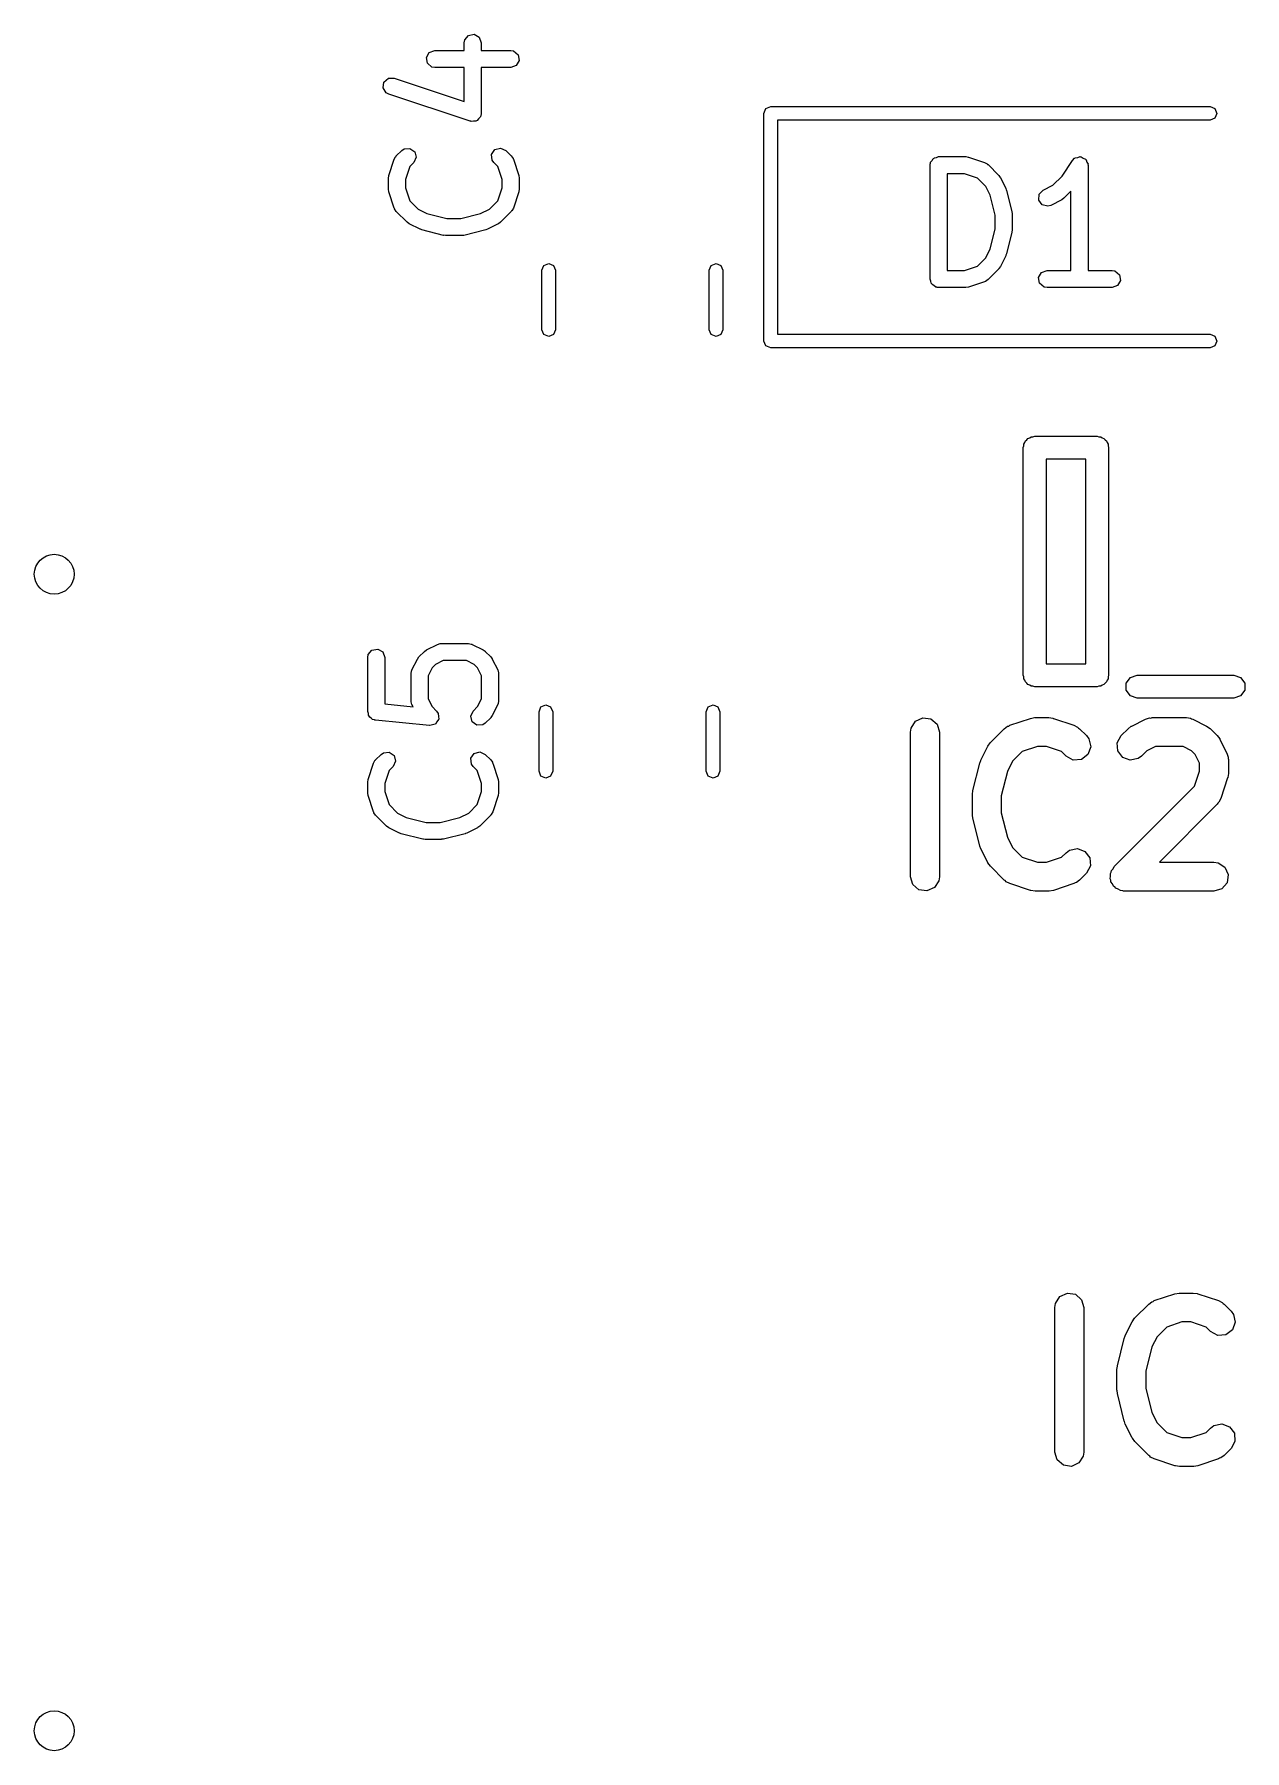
# Model space of a CAD drawing. Extents: x 3.993 to 4.807, y -3.007 to -2.413.
# Drawn here: x 3.993 to 4.412, y -3.007 to -2.413 of the extents above; entities that cross this region are included whole.
import ezdxf

# ---------------------------------------------------------------- set-up
doc = ezdxf.new("R2010")
doc.units = 0
doc.header["$MEASUREMENT"] = 0
doc.layers.add('BLACK', color=7, linetype='CONTINUOUS')

msp = doc.modelspace()

# ---------------------------------------------------------------- linework, layer by layer
at = {"layer": 'BLACK', "linetype": 'CONTINUOUS'}
for p, q in [((4.14183, -2.41619), (4.14201, -2.41518)), ((4.14201, -2.41518), (4.14331, -2.41363)), ((4.14331, -2.41363), (4.1453, -2.41328)), ((4.1453, -2.41328), (4.14704, -2.41429)), ((4.14704, -2.41429), (4.14774, -2.41619)), ((4.12875, -2.4213), (4.12976, -2.41955)), ((4.1291, -2.42329), (4.12875, -2.4213)), ((4.12976, -2.41955), (4.13166, -2.41886)), ((4.13166, -2.41886), (4.14183, -2.41886)), ((4.14183, -2.41886), (4.14183, -2.41619)), ((4.14774, -2.41619), (4.14774, -2.41886)), ((4.14774, -2.41886), (4.15791, -2.41886)), ((4.15791, -2.41886), (4.15892, -2.41904)), ((4.15892, -2.41904), (4.16046, -2.42034)), ((4.16046, -2.42034), (4.16081, -2.42233)), ((4.13065, -2.42459), (4.1291, -2.42329)), ((4.13166, -2.42477), (4.13065, -2.42459)), ((4.14183, -2.42477), (4.13166, -2.42477)), ((4.14183, -2.43647), (4.14183, -2.42477)), ((4.15791, -2.42477), (4.14774, -2.42477)), ((4.14774, -2.42477), (4.14774, -2.44056)), ((4.1598, -2.42408), (4.15791, -2.42477)), ((4.16081, -2.42233), (4.1598, -2.42408)), ((4.11377, -2.43178), (4.11406, -2.42978)), ((4.11483, -2.4335), (4.11377, -2.43178)), ((4.11406, -2.42978), (4.11558, -2.42844)), ((4.11573, -2.43399), (4.11483, -2.4335)), ((4.11558, -2.42844), (4.1176, -2.42839)), ((4.1176, -2.42839), (4.14183, -2.43647)), ((4.14385, -2.44336), (4.11573, -2.43399)), ((4.24551, -2.44063), (4.2462, -2.43896)), ((4.2462, -2.43896), (4.24787, -2.43827)), ((4.24787, -2.43827), (4.39984, -2.43827)), ((4.39984, -2.43827), (4.40151, -2.43896)), ((4.40151, -2.43896), (4.4022, -2.44063)), ((4.14407, -2.44336), (4.14385, -2.44336)), ((4.14427, -2.44347), (4.14407, -2.44336)), ((4.14506, -2.44333), (4.14427, -2.44347)), ((4.14587, -2.44331), (4.14506, -2.44333)), ((4.14604, -2.44316), (4.14587, -2.44331)), ((4.14626, -2.44312), (4.14604, -2.44316)), ((4.14678, -2.4425), (4.14626, -2.44312)), ((4.14738, -2.44197), (4.14678, -2.4425)), ((4.14741, -2.44175), (4.14738, -2.44197)), ((4.14756, -2.44157), (4.14741, -2.44175)), ((4.14774, -2.44056), (4.14756, -2.44157)), ((4.24551, -2.51937), (4.24551, -2.44063)), ((4.39984, -2.44299), (4.25024, -2.44299)), ((4.25024, -2.44299), (4.25024, -2.51701)), ((4.40151, -2.4423), (4.39984, -2.44299)), ((4.4022, -2.44063), (4.40151, -2.4423)), ((4.11573, -2.46213), (4.11761, -2.4565)), ((4.11761, -2.4565), (4.1181, -2.4556)), ((4.1181, -2.4556), (4.11825, -2.45551)), ((4.11825, -2.45551), (4.11832, -2.45535)), ((4.11832, -2.45535), (4.1202, -2.45347)), ((4.1202, -2.45347), (4.12104, -2.45289)), ((4.12104, -2.45289), (4.12305, -2.45271)), ((4.12305, -2.45271), (4.1247, -2.45387)), ((4.12523, -2.45582), (4.12437, -2.45765)), ((4.1247, -2.45387), (4.12523, -2.45582)), ((4.1513, -2.4548), (4.15246, -2.45314)), ((4.15148, -2.45681), (4.1513, -2.4548)), ((4.15207, -2.45765), (4.15148, -2.45681)), ((4.15246, -2.45314), (4.15441, -2.45262)), ((4.15441, -2.45262), (4.15624, -2.45347)), ((4.15624, -2.45347), (4.15812, -2.45535)), ((4.15812, -2.45535), (4.15871, -2.45619)), ((4.15871, -2.45619), (4.15872, -2.45636)), ((4.15872, -2.45636), (4.15883, -2.4565)), ((4.15883, -2.4565), (4.16071, -2.46213)), ((4.3031, -2.45791), (4.30317, -2.45753)), ((4.30317, -2.45753), (4.30366, -2.45694)), ((4.30366, -2.45694), (4.30404, -2.45627)), ((4.30404, -2.45627), (4.30429, -2.45618)), ((4.30429, -2.45618), (4.30446, -2.45598)), ((4.30446, -2.45598), (4.30522, -2.45585)), ((4.30522, -2.45585), (4.30594, -2.45558)), ((4.30594, -2.45558), (4.31531, -2.45558)), ((4.31531, -2.45558), (4.31618, -2.45574)), ((4.31618, -2.45574), (4.31625, -2.45573)), ((4.31625, -2.45573), (4.32187, -2.45761)), ((4.34864, -2.46228), (4.35223, -2.4569)), ((4.35223, -2.4569), (4.35294, -2.45616)), ((4.35294, -2.45616), (4.3531, -2.45611)), ((4.3531, -2.45611), (4.35321, -2.45598)), ((4.35321, -2.45598), (4.35405, -2.45583)), ((4.35405, -2.45583), (4.35488, -2.45559)), ((4.35488, -2.45559), (4.35503, -2.45566)), ((4.35503, -2.45566), (4.3552, -2.45563)), ((4.3552, -2.45563), (4.35594, -2.45606)), ((4.35594, -2.45606), (4.35672, -2.4564)), ((4.35672, -2.4564), (4.3568, -2.45655)), ((4.3568, -2.45655), (4.35695, -2.45664)), ((4.35695, -2.45664), (4.35724, -2.45744)), ((4.35724, -2.45744), (4.35762, -2.45821)), ((4.11558, -2.46306), (4.11574, -2.46219)), ((4.11558, -2.46681), (4.11558, -2.46306)), ((4.11574, -2.46219), (4.11573, -2.46213)), ((4.12299, -2.45903), (4.12149, -2.46354)), ((4.12437, -2.45765), (4.12299, -2.45903)), ((4.15345, -2.45903), (4.15207, -2.45765)), ((4.15495, -2.46354), (4.15345, -2.45903)), ((4.16071, -2.46213), (4.16084, -2.463)), ((4.16084, -2.463), (4.16086, -2.46306)), ((4.16086, -2.46306), (4.16086, -2.46681)), ((4.30299, -2.45854), (4.30306, -2.45815)), ((4.30299, -2.49791), (4.30299, -2.45854)), ((4.30303, -2.45802), (4.3031, -2.45791)), ((4.30306, -2.45815), (4.30303, -2.45802)), ((4.31484, -2.46149), (4.30889, -2.46149)), ((4.30889, -2.46149), (4.30889, -2.49495)), ((4.31934, -2.46299), (4.31484, -2.46149)), ((4.32226, -2.46591), (4.31934, -2.46299)), ((4.32187, -2.45761), (4.32277, -2.4581)), ((4.32277, -2.4581), (4.32287, -2.45825)), ((4.32287, -2.45825), (4.32303, -2.45832)), ((4.32303, -2.45832), (4.32678, -2.46207)), ((4.32678, -2.46207), (4.32728, -2.4628)), ((4.32728, -2.4628), (4.32733, -2.46284)), ((4.32733, -2.46284), (4.3292, -2.46659)), ((4.34544, -2.46548), (4.34864, -2.46228)), ((4.35762, -2.45821), (4.35758, -2.45838)), ((4.35758, -2.45838), (4.35764, -2.45854)), ((4.35764, -2.45854), (4.35764, -2.49495)), ((4.11561, -2.46687), (4.11558, -2.46681)), ((4.11573, -2.46774), (4.11561, -2.46687)), ((4.11761, -2.47337), (4.11573, -2.46774)), ((4.12149, -2.46354), (4.12149, -2.46633)), ((4.12149, -2.46633), (4.12299, -2.47084)), ((4.15345, -2.47084), (4.15495, -2.46633)), ((4.15495, -2.46633), (4.15495, -2.46354)), ((4.16071, -2.46774), (4.15883, -2.47337)), ((4.16086, -2.46681), (4.16071, -2.46768)), ((4.16071, -2.46768), (4.16071, -2.46774)), ((4.32378, -2.46894), (4.32226, -2.46591)), ((4.32549, -2.47577), (4.32378, -2.46894)), ((4.3292, -2.46659), (4.32935, -2.46708)), ((4.32935, -2.46708), (4.32943, -2.46719)), ((4.32943, -2.46719), (4.3313, -2.47469)), ((4.34061, -2.47063), (4.34073, -2.46861)), ((4.34073, -2.46861), (4.34212, -2.46714)), ((4.34212, -2.46714), (4.34544, -2.46548)), ((4.35173, -2.46754), (4.34927, -2.47)), ((4.35173, -2.49495), (4.35173, -2.46754)), ((4.11772, -2.47351), (4.11761, -2.47337)), ((4.11773, -2.47368), (4.11772, -2.47351)), ((4.11832, -2.47452), (4.11773, -2.47368)), ((4.12207, -2.47827), (4.11832, -2.47452)), ((4.12299, -2.47084), (4.12591, -2.47376)), ((4.12591, -2.47376), (4.12894, -2.47527)), ((4.12894, -2.47527), (4.13577, -2.47698)), ((4.14067, -2.47698), (4.1475, -2.47527)), ((4.1475, -2.47527), (4.15053, -2.47376)), ((4.15053, -2.47376), (4.15345, -2.47084)), ((4.15812, -2.47452), (4.15437, -2.47827)), ((4.15819, -2.47436), (4.15812, -2.47452)), ((4.15834, -2.47427), (4.15819, -2.47436)), ((4.15883, -2.47337), (4.15834, -2.47427)), ((4.3313, -2.47469), (4.33134, -2.47528)), ((4.33134, -2.47528), (4.33139, -2.47541)), ((4.34181, -2.47225), (4.34061, -2.47063)), ((4.34377, -2.47272), (4.34181, -2.47225)), ((4.34476, -2.47243), (4.34377, -2.47272)), ((4.34851, -2.47055), (4.34476, -2.47243)), ((4.34855, -2.4705), (4.34851, -2.47055)), ((4.34927, -2.47), (4.34855, -2.4705)), ((4.12213, -2.4783), (4.12207, -2.47827)), ((4.12284, -2.47883), (4.12213, -2.4783)), ((4.12659, -2.4807), (4.12284, -2.47883)), ((4.12673, -2.48072), (4.12659, -2.4807)), ((4.12719, -2.48092), (4.12673, -2.48072)), ((4.13469, -2.4828), (4.12719, -2.48092)), ((4.13577, -2.47698), (4.14067, -2.47698)), ((4.14925, -2.48092), (4.14175, -2.4828)), ((4.14936, -2.48085), (4.14925, -2.48092)), ((4.14985, -2.4807), (4.14936, -2.48085)), ((4.1536, -2.47883), (4.14985, -2.4807)), ((4.15365, -2.47878), (4.1536, -2.47883)), ((4.15437, -2.47827), (4.15365, -2.47878)), ((4.32378, -2.4875), (4.32549, -2.48067)), ((4.32549, -2.48067), (4.32549, -2.47577)), ((4.33139, -2.48103), (4.33129, -2.48161)), ((4.33139, -2.47541), (4.33139, -2.48103)), ((4.13483, -2.48278), (4.13469, -2.4828)), ((4.13541, -2.48289), (4.13483, -2.48278)), ((4.14103, -2.48289), (4.13541, -2.48289)), ((4.14116, -2.48284), (4.14103, -2.48289)), ((4.14175, -2.4828), (4.14116, -2.48284)), ((4.3313, -2.48175), (4.32943, -2.48925)), ((4.33129, -2.48161), (4.3313, -2.48175)), ((4.16939, -2.4932), (4.17106, -2.49251)), ((4.17106, -2.49251), (4.17273, -2.4932)), ((4.22727, -2.4932), (4.22894, -2.49251)), ((4.22894, -2.49251), (4.23061, -2.4932)), ((4.31934, -2.49345), (4.32226, -2.49053)), ((4.32226, -2.49053), (4.32378, -2.4875)), ((4.3292, -2.48985), (4.32733, -2.4936)), ((4.32922, -2.48971), (4.3292, -2.48985)), ((4.32943, -2.48925), (4.32922, -2.48971)), ((4.1687, -2.49487), (4.16939, -2.4932)), ((4.1687, -2.51544), (4.1687, -2.49487)), ((4.17273, -2.4932), (4.17343, -2.49487)), ((4.17343, -2.49487), (4.17343, -2.51544)), ((4.22657, -2.49487), (4.22727, -2.4932)), ((4.22657, -2.51544), (4.22657, -2.49487)), ((4.23061, -2.4932), (4.2313, -2.49487)), ((4.2313, -2.49487), (4.2313, -2.51544)), ((4.30325, -2.49863), (4.30299, -2.49791)), ((4.30338, -2.49938), (4.30325, -2.49863)), ((4.30889, -2.49495), (4.31484, -2.49495)), ((4.31484, -2.49495), (4.31934, -2.49345)), ((4.32187, -2.49883), (4.31625, -2.50071)), ((4.32201, -2.49872), (4.32187, -2.49883)), ((4.32219, -2.49871), (4.32201, -2.49872)), ((4.32303, -2.49812), (4.32219, -2.49871)), ((4.32678, -2.49437), (4.32303, -2.49812)), ((4.3268, -2.49431), (4.32678, -2.49437)), ((4.32733, -2.4936), (4.3268, -2.49431)), ((4.34053, -2.49739), (4.34154, -2.49564)), ((4.34088, -2.49938), (4.34053, -2.49739)), ((4.34154, -2.49564), (4.34344, -2.49495)), ((4.34344, -2.49495), (4.35173, -2.49495)), ((4.35764, -2.49495), (4.36593, -2.49495)), ((4.36593, -2.49495), (4.36694, -2.49513)), ((4.36694, -2.49513), (4.36849, -2.49643)), ((4.36884, -2.49842), (4.36783, -2.50017)), ((4.36849, -2.49643), (4.36884, -2.49842)), ((4.30359, -2.49955), (4.30338, -2.49938)), ((4.30368, -2.4998), (4.30359, -2.49955)), ((4.30434, -2.50019), (4.30368, -2.4998)), ((4.30493, -2.50068), (4.30434, -2.50019)), ((4.30531, -2.50075), (4.30493, -2.50068)), ((4.30543, -2.50081), (4.30531, -2.50075)), ((4.30556, -2.50079), (4.30543, -2.50081)), ((4.30594, -2.50086), (4.30556, -2.50079)), ((4.31531, -2.50086), (4.30594, -2.50086)), ((4.31538, -2.50084), (4.31531, -2.50086)), ((4.31625, -2.50071), (4.31538, -2.50084)), ((4.34243, -2.50068), (4.34088, -2.49938)), ((4.34344, -2.50086), (4.34243, -2.50068)), ((4.36593, -2.50086), (4.34344, -2.50086)), ((4.36783, -2.50017), (4.36593, -2.50086)), ((4.16939, -2.51711), (4.1687, -2.51544)), ((4.17343, -2.51544), (4.17273, -2.51711)), ((4.22727, -2.51711), (4.22657, -2.51544)), ((4.2313, -2.51544), (4.23061, -2.51711)), ((4.17106, -2.5178), (4.16939, -2.51711)), ((4.17273, -2.51711), (4.17106, -2.5178)), ((4.22894, -2.5178), (4.22727, -2.51711)), ((4.23061, -2.51711), (4.22894, -2.5178)), ((4.2462, -2.52104), (4.24551, -2.51937)), ((4.24787, -2.52173), (4.2462, -2.52104)), ((4.39984, -2.52173), (4.24787, -2.52173)), ((4.25024, -2.51701), (4.39984, -2.51701)), ((4.39984, -2.51701), (4.40151, -2.5177)), ((4.40151, -2.52104), (4.39984, -2.52173)), ((4.40151, -2.5177), (4.4022, -2.51937)), ((4.4022, -2.51937), (4.40151, -2.52104)), ((4.33745, -2.55284), (4.33796, -2.55248)), ((4.33796, -2.55248), (4.33858, -2.55248)), ((4.33858, -2.55248), (4.33917, -2.55228)), ((4.33917, -2.55228), (4.36083, -2.55228)), ((4.36083, -2.55228), (4.36142, -2.55248)), ((4.36142, -2.55248), (4.36204, -2.55248)), ((4.36204, -2.55248), (4.36255, -2.55284)), ((4.33524, -2.55622), (4.33543, -2.55563)), ((4.33524, -2.63496), (4.33524, -2.55622)), ((4.33543, -2.555), (4.3358, -2.5545)), ((4.33543, -2.55563), (4.33543, -2.555)), ((4.3358, -2.5545), (4.33599, -2.55391)), ((4.33599, -2.55391), (4.33649, -2.55354)), ((4.33649, -2.55354), (4.33686, -2.55304)), ((4.33686, -2.55304), (4.33745, -2.55284)), ((4.36255, -2.55284), (4.36314, -2.55304)), ((4.36314, -2.55304), (4.36351, -2.55354)), ((4.36351, -2.55354), (4.36401, -2.55391)), ((4.36401, -2.55391), (4.3642, -2.5545)), ((4.3642, -2.5545), (4.36457, -2.555)), ((4.36457, -2.555), (4.36457, -2.55563)), ((4.36457, -2.55563), (4.36476, -2.55622)), ((4.36476, -2.55622), (4.36476, -2.63496)), ((4.34311, -2.56016), (4.34311, -2.63102)), ((4.35689, -2.56016), (4.34311, -2.56016)), ((4.35689, -2.63102), (4.35689, -2.56016)), ((4.10844, -2.62879), (4.10862, -2.62778)), ((4.10844, -2.64754), (4.10844, -2.62879)), ((4.10862, -2.62778), (4.10992, -2.62623)), ((4.10992, -2.62623), (4.11191, -2.62588)), ((4.11191, -2.62588), (4.11366, -2.62689)), ((4.11366, -2.62689), (4.11435, -2.62879)), ((4.11435, -2.62879), (4.11435, -2.64486)), ((4.12375, -2.63309), (4.12563, -2.62934)), ((4.12563, -2.62934), (4.12615, -2.62863)), ((4.12615, -2.62863), (4.12618, -2.62857)), ((4.12618, -2.62857), (4.12805, -2.6267)), ((4.12805, -2.6267), (4.12878, -2.62619)), ((4.12878, -2.62619), (4.12882, -2.62615)), ((4.12882, -2.62615), (4.13257, -2.62427)), ((4.13257, -2.62427), (4.13355, -2.62398)), ((4.13355, -2.62398), (4.13373, -2.62402)), ((4.13373, -2.62402), (4.13389, -2.62396)), ((4.13389, -2.62396), (4.14327, -2.62396)), ((4.14327, -2.62396), (4.14428, -2.62414)), ((4.14428, -2.62414), (4.14441, -2.62425)), ((4.14441, -2.62425), (4.14459, -2.62427)), ((4.14459, -2.62427), (4.14834, -2.62615)), ((4.14834, -2.62615), (4.14904, -2.62667)), ((4.14904, -2.62667), (4.1491, -2.6267)), ((4.1491, -2.6267), (4.15098, -2.62857)), ((4.15098, -2.62857), (4.15148, -2.6293)), ((4.15148, -2.6293), (4.15153, -2.62934)), ((4.15153, -2.62934), (4.15341, -2.63309)), ((4.12344, -2.63441), (4.12362, -2.6334)), ((4.12344, -2.64379), (4.12344, -2.63441)), ((4.12362, -2.6334), (4.12373, -2.63327)), ((4.12373, -2.63327), (4.12375, -2.63309)), ((4.13069, -2.63241), (4.12935, -2.63511)), ((4.12935, -2.63511), (4.12935, -2.64309)), ((4.13189, -2.63121), (4.13069, -2.63241)), ((4.13459, -2.62987), (4.13189, -2.63121)), ((4.14257, -2.62987), (4.13459, -2.62987)), ((4.14527, -2.63121), (4.14257, -2.62987)), ((4.14646, -2.63241), (4.14527, -2.63121)), ((4.14781, -2.63511), (4.14646, -2.63241)), ((4.14781, -2.64309), (4.14781, -2.63511)), ((4.15341, -2.63309), (4.1537, -2.63407)), ((4.1537, -2.63407), (4.15366, -2.63425)), ((4.15366, -2.63425), (4.15372, -2.63441)), ((4.15372, -2.63441), (4.15372, -2.64379)), ((4.33543, -2.63555), (4.33524, -2.63496)), ((4.33543, -2.63618), (4.33543, -2.63555)), ((4.34311, -2.63102), (4.35689, -2.63102)), ((4.36476, -2.63496), (4.36457, -2.63555)), ((4.36457, -2.63555), (4.36457, -2.63618)), ((4.37229, -2.63571), (4.37461, -2.63496)), ((4.37461, -2.63496), (4.40807, -2.63496)), ((4.40807, -2.63496), (4.41038, -2.63571)), ((4.3358, -2.63668), (4.33543, -2.63618)), ((4.33599, -2.63727), (4.3358, -2.63668)), ((4.33649, -2.63764), (4.33599, -2.63727)), ((4.33686, -2.63815), (4.33649, -2.63764)), ((4.33745, -2.63834), (4.33686, -2.63815)), ((4.33796, -2.6387), (4.33745, -2.63834)), ((4.33858, -2.6387), (4.33796, -2.6387)), ((4.33917, -2.6389), (4.33858, -2.6387)), ((4.36083, -2.6389), (4.33917, -2.6389)), ((4.36142, -2.6387), (4.36083, -2.6389)), ((4.36204, -2.6387), (4.36142, -2.6387)), ((4.36255, -2.63834), (4.36204, -2.6387)), ((4.36314, -2.63815), (4.36255, -2.63834)), ((4.36351, -2.63764), (4.36314, -2.63815)), ((4.36401, -2.63727), (4.36351, -2.63764)), ((4.3642, -2.63668), (4.36401, -2.63727)), ((4.36457, -2.63618), (4.3642, -2.63668)), ((4.37086, -2.63768), (4.37229, -2.63571)), ((4.37086, -2.64011), (4.37086, -2.63768)), ((4.37229, -2.64208), (4.37086, -2.64011)), ((4.41038, -2.63571), (4.41182, -2.63768)), ((4.41182, -2.64011), (4.41038, -2.64208)), ((4.41182, -2.63768), (4.41182, -2.64011)), ((4.11435, -2.64486), (4.12412, -2.64584)), ((4.1235, -2.64395), (4.12344, -2.64379)), ((4.12346, -2.64412), (4.1235, -2.64395)), ((4.12375, -2.64511), (4.12346, -2.64412)), ((4.12412, -2.64584), (4.12375, -2.64511)), ((4.12935, -2.64309), (4.13069, -2.64579)), ((4.13069, -2.64579), (4.13223, -2.64732)), ((4.13223, -2.64732), (4.13282, -2.64816)), ((4.14407, -2.64915), (4.14493, -2.64732)), ((4.14493, -2.64732), (4.14646, -2.64579)), ((4.14646, -2.64579), (4.14781, -2.64309)), ((4.15341, -2.64511), (4.15153, -2.64886)), ((4.15343, -2.64493), (4.15341, -2.64511)), ((4.15354, -2.6448), (4.15343, -2.64493)), ((4.15372, -2.64379), (4.15354, -2.6448)), ((4.1677, -2.64756), (4.16839, -2.64589)), ((4.16839, -2.64589), (4.17006, -2.6452)), ((4.17006, -2.6452), (4.17173, -2.64589)), ((4.17173, -2.64589), (4.17243, -2.64756)), ((4.22557, -2.64756), (4.22627, -2.64589)), ((4.22627, -2.64589), (4.22794, -2.6452)), ((4.22794, -2.6452), (4.22961, -2.64589)), ((4.22961, -2.64589), (4.2303, -2.64756)), ((4.37461, -2.64283), (4.37229, -2.64208)), ((4.40807, -2.64283), (4.37461, -2.64283)), ((4.41038, -2.64208), (4.40807, -2.64283)), ((4.10866, -2.64812), (4.10844, -2.64754)), ((4.1087, -2.64875), (4.10866, -2.64812)), ((4.10899, -2.64905), (4.1087, -2.64875)), ((4.10913, -2.64943), (4.10899, -2.64905)), ((4.10968, -2.64975), (4.10913, -2.64943)), ((4.11011, -2.6502), (4.10968, -2.64975)), ((4.11078, -2.65038), (4.11011, -2.6502)), ((4.11088, -2.65044), (4.11078, -2.65038)), ((4.11095, -2.65043), (4.11088, -2.65044)), ((4.1111, -2.65047), (4.11095, -2.65043)), ((4.12985, -2.65235), (4.1111, -2.65047)), ((4.12987, -2.65234), (4.12985, -2.65235)), ((4.12988, -2.65235), (4.12987, -2.65234)), ((4.13084, -2.65209), (4.12988, -2.65235)), ((4.13181, -2.65185), (4.13084, -2.65209)), ((4.13182, -2.65183), (4.13181, -2.65185)), ((4.13184, -2.65183), (4.13182, -2.65183)), ((4.1324, -2.65102), (4.13184, -2.65183)), ((4.13298, -2.65021), (4.1324, -2.65102)), ((4.13282, -2.64816), (4.13282, -2.64818)), ((4.13282, -2.64818), (4.13283, -2.6482)), ((4.13283, -2.6482), (4.13291, -2.64919)), ((4.13291, -2.64919), (4.13299, -2.65017)), ((4.13299, -2.65017), (4.13298, -2.65019)), ((4.13298, -2.65019), (4.13298, -2.65021)), ((4.1446, -2.6511), (4.14407, -2.64915)), ((4.14625, -2.65226), (4.1446, -2.6511)), ((4.14826, -2.65209), (4.14625, -2.65226)), ((4.1491, -2.6515), (4.14826, -2.65209)), ((4.15098, -2.64962), (4.1491, -2.6515)), ((4.151, -2.64956), (4.15098, -2.64962)), ((4.15153, -2.64886), (4.151, -2.64956)), ((4.1677, -2.66813), (4.1677, -2.64756)), ((4.17243, -2.64756), (4.17243, -2.66813)), ((4.22557, -2.66813), (4.22557, -2.64756)), ((4.2303, -2.64756), (4.2303, -2.66813)), ((4.29619, -2.65461), (4.29639, -2.6532)), ((4.29639, -2.6532), (4.29792, -2.65083)), ((4.29792, -2.65083), (4.30048, -2.64966)), ((4.30048, -2.64966), (4.30327, -2.65006)), ((4.30327, -2.65006), (4.3054, -2.65191)), ((4.3054, -2.65191), (4.30619, -2.65461)), ((4.32861, -2.65346), (4.32975, -2.6526)), ((4.32975, -2.6526), (4.33019, -2.65251)), ((4.33019, -2.65251), (4.33056, -2.65225)), ((4.33056, -2.65225), (4.3377, -2.64987)), ((4.3377, -2.64987), (4.3391, -2.64961)), ((4.3391, -2.64961), (4.3392, -2.64964)), ((4.3392, -2.64964), (4.33929, -2.64961)), ((4.33929, -2.64961), (4.34405, -2.64961)), ((4.34405, -2.64961), (4.34546, -2.64981)), ((4.34546, -2.64981), (4.34554, -2.64986)), ((4.34554, -2.64986), (4.34563, -2.64987)), ((4.34563, -2.64987), (4.35277, -2.65225)), ((4.35277, -2.65225), (4.35404, -2.65289)), ((4.35404, -2.65289), (4.35433, -2.65324)), ((4.35433, -2.65324), (4.35473, -2.65346)), ((4.37146, -2.65346), (4.3726, -2.6526)), ((4.3726, -2.6526), (4.3727, -2.65258)), ((4.3727, -2.65258), (4.37276, -2.65252)), ((4.37276, -2.65252), (4.37753, -2.65014)), ((4.37753, -2.65014), (4.37888, -2.64969)), ((4.37888, -2.64969), (4.37933, -2.64974)), ((4.37933, -2.64974), (4.37976, -2.64961)), ((4.37976, -2.64961), (4.39167, -2.64961)), ((4.39167, -2.64961), (4.39308, -2.64981)), ((4.39308, -2.64981), (4.39346, -2.65006)), ((4.39346, -2.65006), (4.3939, -2.65014)), ((4.3939, -2.65014), (4.39866, -2.65252)), ((4.39866, -2.65252), (4.39983, -2.65333)), ((4.39983, -2.65333), (4.39988, -2.65341)), ((4.39988, -2.65341), (4.39996, -2.65346)), ((4.29619, -2.70461), (4.29619, -2.65461)), ((4.30619, -2.65461), (4.30619, -2.70461)), ((4.32291, -2.65952), (4.32372, -2.65835)), ((4.32372, -2.65835), (4.3238, -2.6583)), ((4.3238, -2.6583), (4.32385, -2.65822)), ((4.32385, -2.65822), (4.32861, -2.65346)), ((4.35473, -2.65346), (4.35711, -2.65584)), ((4.35711, -2.65584), (4.35796, -2.65698)), ((4.35796, -2.65698), (4.35856, -2.65973)), ((4.36773, -2.65831), (4.36908, -2.65584)), ((4.36793, -2.66112), (4.36773, -2.65831)), ((4.36908, -2.65584), (4.37146, -2.65346)), ((4.39996, -2.65346), (4.40235, -2.65584)), ((4.40235, -2.65584), (4.4032, -2.65698)), ((4.4032, -2.65698), (4.40322, -2.65707)), ((4.40322, -2.65707), (4.40328, -2.65714)), ((4.40328, -2.65714), (4.40566, -2.6619)), ((4.11047, -2.66535), (4.11096, -2.66445)), ((4.11096, -2.66445), (4.11111, -2.66435)), ((4.11111, -2.66435), (4.11118, -2.66419)), ((4.11118, -2.66419), (4.11306, -2.66232)), ((4.11306, -2.66232), (4.1139, -2.66173)), ((4.1139, -2.66173), (4.11591, -2.66156)), ((4.11591, -2.66156), (4.11756, -2.66271)), ((4.11809, -2.66467), (4.11723, -2.6665)), ((4.11756, -2.66271), (4.11809, -2.66467)), ((4.14416, -2.66364), (4.14532, -2.66199)), ((4.14434, -2.66566), (4.14416, -2.66364)), ((4.14532, -2.66199), (4.14727, -2.66147)), ((4.14727, -2.66147), (4.1491, -2.66232)), ((4.1491, -2.66232), (4.15098, -2.66419)), ((4.15098, -2.66419), (4.15157, -2.66503)), ((4.15157, -2.66503), (4.15158, -2.66521)), ((4.15158, -2.66521), (4.15169, -2.66535)), ((4.31777, -2.67483), (4.32015, -2.6653)), ((4.32015, -2.6653), (4.3205, -2.66445)), ((4.3205, -2.66445), (4.32053, -2.66428)), ((4.32053, -2.66428), (4.32291, -2.65952)), ((4.33149, -2.66472), (4.32972, -2.66826)), ((4.33484, -2.66136), (4.33149, -2.66472)), ((4.3401, -2.65961), (4.33484, -2.66136)), ((4.34324, -2.65961), (4.3401, -2.65961)), ((4.34849, -2.66136), (4.34324, -2.65961)), ((4.35004, -2.66291), (4.34849, -2.66136)), ((4.35251, -2.66426), (4.35004, -2.66291)), ((4.35532, -2.66406), (4.35251, -2.66426)), ((4.35757, -2.66237), (4.35532, -2.66406)), ((4.35856, -2.65973), (4.35757, -2.66237)), ((4.36962, -2.66338), (4.36793, -2.66112)), ((4.37226, -2.66436), (4.36962, -2.66338)), ((4.37502, -2.66376), (4.37226, -2.66436)), ((4.37615, -2.66291), (4.37502, -2.66376)), ((4.37796, -2.6611), (4.37615, -2.66291)), ((4.38094, -2.65961), (4.37796, -2.6611)), ((4.39049, -2.65961), (4.38094, -2.65961)), ((4.39347, -2.6611), (4.39049, -2.65961)), ((4.3947, -2.66233), (4.39347, -2.6611)), ((4.39619, -2.66532), (4.3947, -2.66233)), ((4.40566, -2.6619), (4.40611, -2.66325)), ((4.40611, -2.66325), (4.40606, -2.6637)), ((4.40606, -2.6637), (4.40619, -2.66413)), ((4.40619, -2.66413), (4.40619, -2.6689)), ((4.10844, -2.67191), (4.10859, -2.67104)), ((4.10859, -2.67097), (4.11047, -2.66535)), ((4.10859, -2.67104), (4.10859, -2.67097)), ((4.11585, -2.66788), (4.11435, -2.67239)), ((4.11723, -2.6665), (4.11585, -2.66788)), ((4.14493, -2.6665), (4.14434, -2.66566)), ((4.14631, -2.66788), (4.14493, -2.6665)), ((4.14781, -2.67239), (4.14631, -2.66788)), ((4.15169, -2.66535), (4.15357, -2.67097)), ((4.15357, -2.67097), (4.1537, -2.67185)), ((4.16839, -2.6698), (4.1677, -2.66813)), ((4.17006, -2.67049), (4.16839, -2.6698)), ((4.17173, -2.6698), (4.17006, -2.67049)), ((4.17243, -2.66813), (4.17173, -2.6698)), ((4.22627, -2.6698), (4.22557, -2.66813)), ((4.22794, -2.67049), (4.22627, -2.6698)), ((4.22961, -2.6698), (4.22794, -2.67049)), ((4.2303, -2.66813), (4.22961, -2.6698)), ((4.32972, -2.66826), (4.32762, -2.67665)), ((4.39444, -2.67334), (4.39619, -2.66809)), ((4.39619, -2.66809), (4.39619, -2.66532)), ((4.40593, -2.67048), (4.40355, -2.67762)), ((4.40594, -2.67038), (4.40593, -2.67048)), ((4.40599, -2.67031), (4.40594, -2.67038)), ((4.40619, -2.6689), (4.40599, -2.67031)), ((4.10844, -2.67566), (4.10844, -2.67191)), ((4.10846, -2.67572), (4.10844, -2.67566)), ((4.10859, -2.67659), (4.10846, -2.67572)), ((4.11047, -2.68221), (4.10859, -2.67659)), ((4.11435, -2.67239), (4.11435, -2.67518)), ((4.11435, -2.67518), (4.11585, -2.67969)), ((4.14631, -2.67969), (4.14781, -2.67518)), ((4.14781, -2.67518), (4.14781, -2.67239)), ((4.15357, -2.67659), (4.15169, -2.68221)), ((4.15372, -2.67566), (4.15356, -2.67653)), ((4.15356, -2.67653), (4.15357, -2.67659)), ((4.1537, -2.67185), (4.15372, -2.67191)), ((4.15372, -2.67191), (4.15372, -2.67566)), ((4.31762, -2.67604), (4.31777, -2.67496)), ((4.31762, -2.68318), (4.31762, -2.67604)), ((4.31777, -2.67496), (4.31777, -2.67483)), ((4.32762, -2.67665), (4.32762, -2.68257)), ((4.3667, -2.70108), (4.39444, -2.67334)), ((4.11058, -2.68235), (4.11047, -2.68221)), ((4.11059, -2.68253), (4.11058, -2.68235)), ((4.11118, -2.68337), (4.11059, -2.68253)), ((4.11585, -2.67969), (4.11877, -2.6826)), ((4.11877, -2.6826), (4.1218, -2.68412)), ((4.14036, -2.68412), (4.14339, -2.6826)), ((4.14339, -2.6826), (4.14631, -2.67969)), ((4.15169, -2.68221), (4.1512, -2.68312)), ((4.32762, -2.68257), (4.32972, -2.69096)), ((4.40234, -2.67958), (4.38231, -2.69961)), ((4.40256, -2.67918), (4.40234, -2.67958)), ((4.40292, -2.67889), (4.40256, -2.67918)), ((4.40355, -2.67762), (4.40292, -2.67889)), ((4.11493, -2.68712), (4.11118, -2.68337)), ((4.11499, -2.68715), (4.11493, -2.68712)), ((4.1157, -2.68767), (4.11499, -2.68715)), ((4.11945, -2.68955), (4.1157, -2.68767)), ((4.1218, -2.68412), (4.12863, -2.68583)), ((4.12863, -2.68583), (4.13353, -2.68583)), ((4.13353, -2.68583), (4.14036, -2.68412)), ((4.14646, -2.68767), (4.14271, -2.68955)), ((4.1465, -2.68762), (4.14646, -2.68767)), ((4.14723, -2.68712), (4.1465, -2.68762)), ((4.15098, -2.68337), (4.14723, -2.68712)), ((4.15105, -2.68321), (4.15098, -2.68337)), ((4.1512, -2.68312), (4.15105, -2.68321)), ((4.31766, -2.68331), (4.31762, -2.68318)), ((4.31777, -2.6844), (4.31766, -2.68331)), ((4.32015, -2.69392), (4.31777, -2.6844)), ((4.11959, -2.68956), (4.11945, -2.68955)), ((4.12005, -2.68977), (4.11959, -2.68956)), ((4.12755, -2.69164), (4.12005, -2.68977)), ((4.12769, -2.69163), (4.12755, -2.69164)), ((4.12827, -2.69173), (4.12769, -2.69163)), ((4.13389, -2.69173), (4.12827, -2.69173)), ((4.13402, -2.69169), (4.13389, -2.69173)), ((4.13461, -2.69164), (4.13402, -2.69169)), ((4.14211, -2.68977), (4.13461, -2.69164)), ((4.14222, -2.68969), (4.14211, -2.68977)), ((4.14271, -2.68955), (4.14222, -2.68969)), ((4.32024, -2.69407), (4.32015, -2.69392)), ((4.32053, -2.69494), (4.32024, -2.69407)), ((4.32291, -2.6997), (4.32053, -2.69494)), ((4.32972, -2.69096), (4.33149, -2.69451)), ((4.33149, -2.69451), (4.33484, -2.69786)), ((4.35118, -2.69546), (4.35393, -2.69486)), ((4.35393, -2.69486), (4.35657, -2.69585)), ((4.32297, -2.69977), (4.32291, -2.6997)), ((4.32299, -2.69986), (4.32297, -2.69977)), ((4.32385, -2.701), (4.32299, -2.69986)), ((4.33484, -2.69786), (4.3401, -2.69961)), ((4.3401, -2.69961), (4.34324, -2.69961)), ((4.34324, -2.69961), (4.34849, -2.69786)), ((4.34849, -2.69786), (4.35004, -2.69631)), ((4.35004, -2.69631), (4.35118, -2.69546)), ((4.35657, -2.69585), (4.35826, -2.6981)), ((4.35846, -2.70091), (4.35711, -2.70338)), ((4.35826, -2.6981), (4.35846, -2.70091)), ((4.38231, -2.69961), (4.40119, -2.69961)), ((4.40119, -2.69961), (4.4026, -2.69981)), ((4.4026, -2.69981), (4.40497, -2.70134)), ((4.29698, -2.70731), (4.29619, -2.70461)), ((4.30599, -2.70602), (4.30446, -2.70839)), ((4.30619, -2.70461), (4.30599, -2.70602)), ((4.32861, -2.70577), (4.32385, -2.701)), ((4.32901, -2.70598), (4.32861, -2.70577)), ((4.32929, -2.70634), (4.32901, -2.70598)), ((4.33056, -2.70697), (4.32929, -2.70634)), ((4.35314, -2.70671), (4.35277, -2.70697)), ((4.35359, -2.70662), (4.35314, -2.70671)), ((4.35473, -2.70577), (4.35359, -2.70662)), ((4.35711, -2.70338), (4.35473, -2.70577)), ((4.36529, -2.70532), (4.36542, -2.70444)), ((4.36551, -2.70582), (4.36529, -2.70532)), ((4.36535, -2.70355), (4.36561, -2.70307)), ((4.36542, -2.70444), (4.36535, -2.70355)), ((4.36555, -2.70636), (4.36551, -2.70582)), ((4.36609, -2.70707), (4.36555, -2.70636)), ((4.36561, -2.70307), (4.36569, -2.70253)), ((4.36569, -2.70253), (4.36627, -2.70186)), ((4.36627, -2.70186), (4.3667, -2.70108)), ((4.40574, -2.70669), (4.40389, -2.70882)), ((4.40497, -2.70134), (4.40614, -2.7039)), ((4.40614, -2.7039), (4.40574, -2.70669)), ((4.29911, -2.70916), (4.29698, -2.70731)), ((4.3019, -2.70956), (4.29911, -2.70916)), ((4.30446, -2.70839), (4.3019, -2.70956)), ((4.3377, -2.70935), (4.33056, -2.70697)), ((4.3378, -2.70936), (4.3377, -2.70935)), ((4.33788, -2.70941), (4.3378, -2.70936)), ((4.33929, -2.70961), (4.33788, -2.70941)), ((4.34405, -2.70961), (4.33929, -2.70961)), ((4.34414, -2.70958), (4.34405, -2.70961)), ((4.34423, -2.70961), (4.34414, -2.70958)), ((4.34563, -2.70935), (4.34423, -2.70961)), ((4.35277, -2.70697), (4.34563, -2.70935)), ((4.36646, -2.70789), (4.36609, -2.70707)), ((4.36692, -2.70818), (4.36646, -2.70789)), ((4.36724, -2.70861), (4.36692, -2.70818)), ((4.36808, -2.70893), (4.36724, -2.70861)), ((4.36883, -2.70941), (4.36808, -2.70893)), ((4.36971, -2.70954), (4.36883, -2.70941)), ((4.36988, -2.7096), (4.36971, -2.70954)), ((4.36999, -2.70957), (4.36988, -2.7096)), ((4.37024, -2.70961), (4.36999, -2.70957)), ((4.40119, -2.70961), (4.37024, -2.70961)), ((4.40389, -2.70882), (4.40119, -2.70961)), ((4.34792, -2.84983), (4.35048, -2.84866)), ((4.35048, -2.84866), (4.35327, -2.84906)), ((4.35327, -2.84906), (4.3554, -2.85091)), ((4.38056, -2.85125), (4.3877, -2.84887)), ((4.3877, -2.84887), (4.3891, -2.84861)), ((4.3891, -2.84861), (4.3892, -2.84864)), ((4.3892, -2.84864), (4.38929, -2.84861)), ((4.38929, -2.84861), (4.39405, -2.84861)), ((4.39405, -2.84861), (4.39546, -2.84881)), ((4.39546, -2.84881), (4.39554, -2.84886)), ((4.39554, -2.84886), (4.39563, -2.84887)), ((4.39563, -2.84887), (4.40277, -2.85125)), ((4.34619, -2.85361), (4.34639, -2.8522)), ((4.34619, -2.90361), (4.34619, -2.85361)), ((4.34639, -2.8522), (4.34792, -2.84983)), ((4.3554, -2.85091), (4.35619, -2.85361)), ((4.35619, -2.85361), (4.35619, -2.90361)), ((4.37385, -2.85722), (4.37861, -2.85246)), ((4.37861, -2.85246), (4.37975, -2.8516)), ((4.37975, -2.8516), (4.38019, -2.85151)), ((4.38019, -2.85151), (4.38056, -2.85125)), ((4.40277, -2.85125), (4.40404, -2.85189)), ((4.40404, -2.85189), (4.40433, -2.85224)), ((4.40433, -2.85224), (4.40473, -2.85246)), ((4.40473, -2.85246), (4.40711, -2.85484)), ((4.40711, -2.85484), (4.40796, -2.85598)), ((4.37053, -2.86328), (4.37291, -2.85852)), ((4.37291, -2.85852), (4.37372, -2.85735)), ((4.37372, -2.85735), (4.3738, -2.8573)), ((4.3738, -2.8573), (4.37385, -2.85722)), ((4.38484, -2.86036), (4.38149, -2.86372)), ((4.3901, -2.85861), (4.38484, -2.86036)), ((4.39324, -2.85861), (4.3901, -2.85861)), ((4.39849, -2.86036), (4.39324, -2.85861)), ((4.40004, -2.86191), (4.39849, -2.86036)), ((4.40856, -2.85873), (4.40757, -2.86137)), ((4.40796, -2.85598), (4.40856, -2.85873)), ((4.36777, -2.87383), (4.37015, -2.8643)), ((4.37015, -2.8643), (4.3705, -2.86345)), ((4.3705, -2.86345), (4.37053, -2.86328)), ((4.38149, -2.86372), (4.37972, -2.86726)), ((4.40251, -2.86326), (4.40004, -2.86191)), ((4.40532, -2.86306), (4.40251, -2.86326)), ((4.40757, -2.86137), (4.40532, -2.86306)), ((4.37972, -2.86726), (4.37762, -2.87565)), ((4.36762, -2.87504), (4.36777, -2.87396)), ((4.36762, -2.88218), (4.36762, -2.87504)), ((4.36777, -2.87396), (4.36777, -2.87383)), ((4.37762, -2.87565), (4.37762, -2.88157)), ((4.36766, -2.88231), (4.36762, -2.88218)), ((4.36777, -2.8834), (4.36766, -2.88231)), ((4.37015, -2.89292), (4.36777, -2.8834)), ((4.37762, -2.88157), (4.37972, -2.88996)), ((4.37972, -2.88996), (4.38149, -2.89351)), ((4.37024, -2.89307), (4.37015, -2.89292)), ((4.37053, -2.89394), (4.37024, -2.89307)), ((4.37291, -2.8987), (4.37053, -2.89394)), ((4.38149, -2.89351), (4.38484, -2.89686)), ((4.39849, -2.89686), (4.40004, -2.89531)), ((4.40004, -2.89531), (4.40118, -2.89446)), ((4.40118, -2.89446), (4.40393, -2.89386)), ((4.40393, -2.89386), (4.40657, -2.89485)), ((4.40657, -2.89485), (4.40826, -2.8971)), ((4.37297, -2.89877), (4.37291, -2.8987)), ((4.37299, -2.89886), (4.37297, -2.89877)), ((4.37385, -2.9), (4.37299, -2.89886)), ((4.37861, -2.90477), (4.37385, -2.9)), ((4.38484, -2.89686), (4.3901, -2.89861)), ((4.3901, -2.89861), (4.39324, -2.89861)), ((4.39324, -2.89861), (4.39849, -2.89686)), ((4.40711, -2.90238), (4.40473, -2.90477)), ((4.40846, -2.89991), (4.40711, -2.90238)), ((4.40826, -2.8971), (4.40846, -2.89991)), ((4.34698, -2.90631), (4.34619, -2.90361)), ((4.34911, -2.90816), (4.34698, -2.90631)), ((4.3519, -2.90856), (4.34911, -2.90816)), ((4.35446, -2.90739), (4.3519, -2.90856)), ((4.35599, -2.90502), (4.35446, -2.90739)), ((4.35619, -2.90361), (4.35599, -2.90502)), ((4.37901, -2.90498), (4.37861, -2.90477)), ((4.37929, -2.90534), (4.37901, -2.90498)), ((4.38056, -2.90597), (4.37929, -2.90534)), ((4.3877, -2.90835), (4.38056, -2.90597)), ((4.3878, -2.90836), (4.3877, -2.90835)), ((4.38788, -2.90841), (4.3878, -2.90836)), ((4.38929, -2.90861), (4.38788, -2.90841)), ((4.39405, -2.90861), (4.38929, -2.90861)), ((4.39414, -2.90858), (4.39405, -2.90861)), ((4.39423, -2.90861), (4.39414, -2.90858)), ((4.39563, -2.90835), (4.39423, -2.90861)), ((4.40277, -2.90597), (4.39563, -2.90835)), ((4.40314, -2.90571), (4.40277, -2.90597)), ((4.40359, -2.90562), (4.40314, -2.90571)), ((4.40473, -2.90477), (4.40359, -2.90562))]:
    msp.add_line(p, q, dxfattribs=at)
at = {"layer": 'BLACK'}
for centre in [(4, -2.6), (4, -3)]:
    msp.add_circle(centre, 0.00689, dxfattribs=at)

doc.saveas('drawing.dxf')
